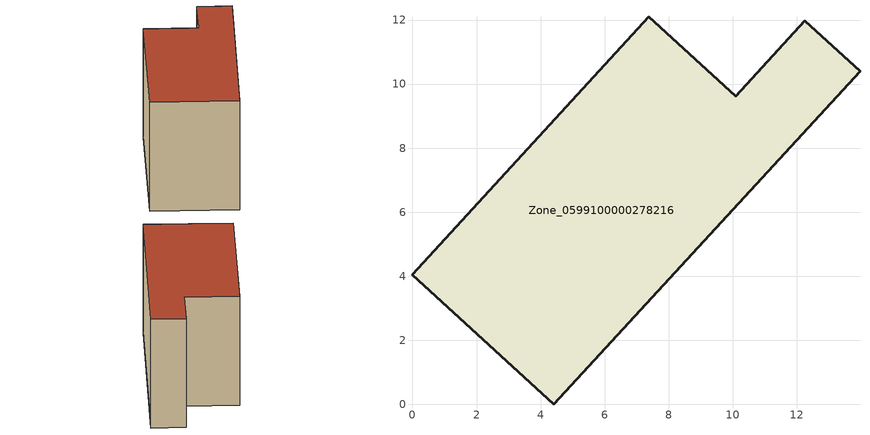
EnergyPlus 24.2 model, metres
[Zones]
Zone_0599100000278216
 floor ground (C_G): 4.4,0 0,4.05 7.38,12.11 10.09,9.62 12.25,11.97 13.97,10.39 z0
 wall outside (C_F): 4.4,0 13.97,10.39 12.25,11.97 10.09,9.62 7.38,12.11 0,4.05 4.4,0 z0:8.07
 roof outside (C_R): 0,4.05 4.4,0 13.97,10.39 12.25,11.97 10.09,9.62 7.38,12.11 z8.07
[BUILDING]
Pand.0599100000278216: North Axis=0; Terrain=City; Loads Convergence Tolerance Value=0.04; Temperature Convergence Tolerance Value=0.4; Solar Distribution=FullExterior; Maximum Number of Warmup Days=25; Minimum Number of Warmup Days=1
[Site:Location]
Rotterdam.The.Hague.AP_ZH_NLD Design_Conditions: Latitude=51.96; Longitude=4.45; Time Zone=1; Elevation=-4.5
[SITE:GROUNDTEMPERATURE:BUILDINGSURFACE]
18, 18, 18, 18, 18, 18, 18, 18, 18, 18, 18, 18
[MATERIAL] Thermal Absorptance=0.9; Solar Absorptance=0.7; Visible Absorptance=0.7
Name | Roughness | Thickness | Conductivity | Density | Specific Heat
G.TI.1975-1991 | MediumSmooth | 0.15 | 0.288461 | 540 | 1210
F.TI.1975-1991 | Rough | 0.3 | 0.230769 | 1920 | 840
R.TI.1975-1991 | MediumRough | 0.2 | 0.153846 | 1500 | 1000
[CONSTRUCTION]
C_G: G.TI.1975-1991
C_F: F.TI.1975-1991
C_R: R.TI.1975-1991
[ZONE]
Zone_0599100000278216: Type=1; Multiplier=1; Ceiling Height=Autocalculate; Volume=Autocalculate; Floor Area=autocalculate; Part of Total Floor Area=Yes
[ZONEINFILTRATION:DESIGNFLOWRATE]
Infil_Zone_0599100000278216: Zone or ZoneList or Space or SpaceList=Zone_0599100000278216; Schedule=AlwaysOn; Design Flow Rate Calculation Method=Flow/Area; Flow Rate per Floor Area=0.003; Constant Term Coefficient=1; Temperature Term Coefficient=0; Velocity Term Coefficient=0; Velocity Squared Term Coefficient=0
[HVACTEMPLATE:ZONE:IDEALLOADSAIRSYSTEM]
Zone_0599100000278216: Maximum Heating Supply Air Temperature=50; Minimum Cooling Supply Air Temperature=13; Maximum Heating Supply Air Humidity Ratio=0.0156; Minimum Cooling Supply Air Humidity Ratio=0.0077; Heating Limit=NoLimit; Cooling Limit=NoLimit; Dehumidification Control Type=ConstantSensibleHeatRatio; Cooling Sensible Heat Ratio=0.7; Dehumidification Setpoint=60; Humidification Control Type=None; Humidification Setpoint=30; Outdoor Air Method=None; Outdoor Air Flow Rate per Person=0.00944; Outdoor Air Flow Rate per Zone Floor Area=0; Outdoor Air Flow Rate per Zone=0; Demand Controlled Ventilation Type=None; Outdoor Air Economizer Type=NoEconomizer; Heat Recovery Type=None; Sensible Heat Recovery Effectiveness=0.7; Latent Heat Recovery Effectiveness=0.65
[ZONECONTROL:THERMOSTAT]
ThermostatControl_Zone_0599100000278216: Zone or ZoneList=Zone_0599100000278216; Control Type Schedule=DualSetpointControlType; Control 1=Thermostat_Zone_0599100000278216; Temperature Difference Between Cutout And Setpoint=0
[THERMOSTATSETPOINT:DUALSETPOINT]
Thermostat_Zone_0599100000278216: Heating Setpoint Temperature Schedule=HeatingSetpoint_Zone_0599100000278216; Cooling Setpoint Temperature Schedule=CoolingSetpoint_Zone_0599100000278216
[SCHEDULE:COMPACT]
HeatingSetpoint_Zone_0599100000278216: Through: 12/31, For: AllDays, Until: 24:00, 21
CoolingSetpoint_Zone_0599100000278216: Through: 12/31, For: AllDays, Until: 24:00, 24
DualSetpointControlType: Through: 12/31, For: AllDays, Until: 24:00, 4
AlwaysOn: Through: 12/31, For: AllDays, Until: 24:00, 1
